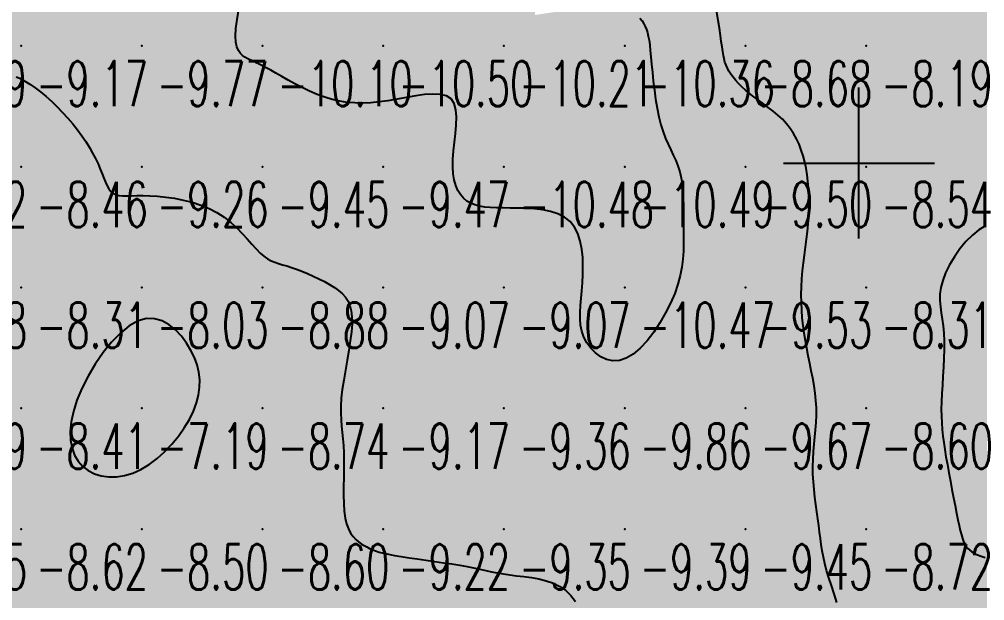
# Model space of a CAD drawing. Header units: millimetres. Extents: x 88261 to 90953, y 390274 to 392322.
# Drawn here: x 89930.1 to 90010.1, y 391211.3 to 391259.4 of the extents above; entities that cross this region are included whole.
import ezdxf
from ezdxf.enums import TextEntityAlignment as Align

# ---------------------------------------------------------------- set-up
doc = ezdxf.new("R2010")
doc.units = ezdxf.units.MM
doc.header["$LTSCALE"] = 25
for name, color, linetype in [('Carroyage(1)_Croix', 7, 'Continuous'), ('CN_03_00', 7, 'Continuous'), ('CN_04_00', 242, 'Continuous'), ('COTEAlt', 7, 'Continuous'), ('TN_COLORIAGE', 7, 'Continuous')]:
    doc.layers.add(name, color=color, linetype=linetype)
doc.styles.add('Simplex 1.0', font='Simplex.shx', dxfattribs={"width": 0.99, "height": 2.5})
doc.styles.get("Standard").update_dxf_attribs({"font": 'times.ttf'})

# ---------------------------------------------------------------- blocks, each defined once
blk = doc.blocks.new('COTE')
at = {"color": 0}
blk.add_point((0, 0), dxfattribs=at)
at = {"layer": 'COTEAlt'}
blk.add_attdef('ALT', text='', height=3.75, dxfattribs=at).set_placement((1.25, -1.25), align=Align.TOP_LEFT)

msp = doc.modelspace()

# ---------------------------------------------------------------- linework, layer by layer
at = {"layer": 'Carroyage(1)_Croix'}
for p, q in [((89999.65, 391241.29), (89999.65, 391253.79)), ((89993.4, 391247.54), (90005.9, 391247.54))]:
    msp.add_line(p, q, dxfattribs=at)
at = {"layer": 'CN_03_00', "flags": 128}
for points, elevation in [([(89997.821, 391211.159), (89997.608, 391211.884), (89997.378, 391212.572), (89997.161, 391213.22), (89996.978, 391213.823), (89996.831, 391214.39), (89996.713, 391214.929), (89996.616, 391215.449), (89996.536, 391215.961), (89996.464, 391216.471), (89996.396, 391216.991), (89996.325, 391217.529), (89996.246, 391218.091), (89996.162, 391218.677), (89996.078, 391219.28), (89995.999, 391219.898), (89995.93, 391220.525), (89995.876, 391221.156), (89995.842, 391221.789), (89995.833, 391222.417), (89995.852, 391223.038), (89995.892, 391223.653), (89995.945, 391224.261), (89996.003, 391224.866), (89996.059, 391225.469), (89996.103, 391226.07), (89996.128, 391226.672), (89996.125, 391227.277), (89996.089, 391227.884), (89996.022, 391228.494), (89995.932, 391229.108), (89995.823, 391229.724), (89995.702, 391230.342), (89995.575, 391230.963), (89995.447, 391231.586), (89995.325, 391232.21), (89995.213, 391232.836), (89995.113, 391233.464), (89995.029, 391234.094), (89994.961, 391234.727), (89994.911, 391235.363), (89994.882, 391236.003), (89994.873, 391236.648), (89994.889, 391237.298), (89994.928, 391237.953), (89994.987, 391238.611), (89995.06, 391239.27), (89995.142, 391239.928), (89995.227, 391240.583), (89995.309, 391241.232), (89995.385, 391241.873), (89995.447, 391242.504), (89995.491, 391243.122), (89995.516, 391243.729), (89995.523, 391244.323), (89995.511, 391244.905), (89995.479, 391245.474), (89995.429, 391246.031), (89995.358, 391246.575), (89995.269, 391247.107), (89995.16, 391247.626), (89995.028, 391248.132), (89994.873, 391248.622), (89994.692, 391249.095), (89994.482, 391249.551), (89994.241, 391249.986), (89993.968, 391250.401), (89993.659, 391250.793), (89993.315, 391251.162), (89992.943, 391251.51), (89992.55, 391251.84), (89992.146, 391252.154), (89991.739, 391252.454), (89991.338, 391252.745), (89990.952, 391253.028), (89990.589, 391253.306), (89990.256, 391253.581), (89989.954, 391253.854), (89989.683, 391254.123), (89989.441, 391254.389), (89989.228, 391254.651), (89989.042, 391254.909), (89988.884, 391255.161), (89988.751, 391255.409), (89988.644, 391255.652), (89988.557, 391255.901), (89988.485, 391256.165), (89988.424, 391256.457), (89988.368, 391256.786), (89988.312, 391257.165), (89988.252, 391257.604), (89988.182, 391258.113), (89988.098, 391258.7), (89987.998, 391259.35), (89987.879, 391260.046)], -9), ([(89929.836, 391254.691), (89930.187, 391254.529), (89930.568, 391254.325), (89930.978, 391254.071), (89931.411, 391253.769), (89931.861, 391253.425), (89932.32, 391253.045), (89932.783, 391252.633), (89933.242, 391252.196), (89933.69, 391251.738), (89934.121, 391251.266), (89934.53, 391250.784), (89934.913, 391250.296), (89935.271, 391249.806), (89935.601, 391249.319), (89935.903, 391248.837), (89936.176, 391248.365), (89936.418, 391247.907), (89936.628, 391247.467), (89936.808, 391247.047), (89936.963, 391246.653), (89937.102, 391246.288), (89937.234, 391245.957), (89937.368, 391245.662), (89937.511, 391245.409), (89937.673, 391245.201), (89937.861, 391245.043), (89938.084, 391244.935), (89938.345, 391244.87), (89938.649, 391244.839), (89938.999, 391244.831), (89939.398, 391244.837), (89939.85, 391244.846), (89940.359, 391244.849), (89940.927, 391244.835), (89941.557, 391244.796), (89942.234, 391244.727), (89942.946, 391244.624), (89943.675, 391244.483), (89944.408, 391244.299), (89945.128, 391244.069), (89945.821, 391243.789), (89946.473, 391243.455), (89947.07, 391243.066), (89947.614, 391242.635), (89948.111, 391242.179), (89948.566, 391241.713), (89948.982, 391241.256), (89949.365, 391240.822), (89949.72, 391240.428), (89950.052, 391240.091), (89950.366, 391239.823), (89950.669, 391239.614), (89950.967, 391239.453), (89951.268, 391239.326), (89951.579, 391239.221), (89951.908, 391239.125), (89952.26, 391239.025), (89952.644, 391238.908), (89953.064, 391238.765), (89953.511, 391238.595), (89953.976, 391238.403), (89954.448, 391238.192), (89954.917, 391237.967), (89955.373, 391237.73), (89955.804, 391237.485), (89956.201, 391237.237), (89956.554, 391236.986), (89956.861, 391236.723), (89957.12, 391236.436), (89957.331, 391236.114), (89957.492, 391235.745), (89957.601, 391235.317), (89957.658, 391234.819), (89957.661, 391234.239), (89957.611, 391233.571), (89957.519, 391232.83), (89957.397, 391232.039), (89957.257, 391231.218), (89957.112, 391230.39), (89956.975, 391229.574), (89956.859, 391228.794), (89956.775, 391228.07), (89956.733, 391227.418), (89956.727, 391226.826), (89956.75, 391226.277), (89956.792, 391225.754), (89956.844, 391225.238), (89956.899, 391224.713), (89956.947, 391224.16), (89956.98, 391223.564), (89956.992, 391222.911), (89956.988, 391222.214), (89956.976, 391221.492), (89956.966, 391220.764), (89956.964, 391220.048), (89956.981, 391219.362), (89957.022, 391218.726), (89957.098, 391218.156), (89957.214, 391217.668), (89957.365, 391217.257), (89957.545, 391216.913), (89957.749, 391216.628), (89957.968, 391216.393), (89958.197, 391216.198), (89958.429, 391216.034), (89958.658, 391215.892), (89958.88, 391215.764), (89959.105, 391215.648), (89959.343, 391215.54), (89959.608, 391215.44), (89959.911, 391215.344), (89960.265, 391215.252), (89960.681, 391215.16), (89961.171, 391215.068), (89961.742, 391214.973), (89962.382, 391214.875), (89963.07, 391214.775), (89963.789, 391214.673), (89964.52, 391214.568), (89965.243, 391214.462), (89965.941, 391214.354), (89966.594, 391214.245), (89967.19, 391214.135), (89967.736, 391214.025), (89968.246, 391213.917), (89968.734, 391213.812), (89969.212, 391213.712), (89969.695, 391213.618), (89970.196, 391213.531), (89970.728, 391213.453), (89971.3, 391213.384), (89971.903, 391213.312), (89972.523, 391213.227), (89973.145, 391213.115), (89973.755, 391212.965), (89974.339, 391212.764), (89974.883, 391212.499), (89975.373, 391212.16), (89975.797, 391211.738), (89976.162, 391211.248)], -9), ([(90010.143, 391242.338), (90009.593, 391242.016), (90009.046, 391241.575), (90008.517, 391241.04), (90008.017, 391240.436), (90007.561, 391239.786), (90007.162, 391239.117), (90006.834, 391238.452), (90006.589, 391237.816), (90006.437, 391237.228), (90006.365, 391236.68), (90006.357, 391236.158), (90006.396, 391235.649), (90006.465, 391235.138), (90006.548, 391234.612), (90006.628, 391234.056), (90006.689, 391233.457), (90006.718, 391232.806), (90006.717, 391232.111), (90006.694, 391231.387), (90006.655, 391230.646), (90006.608, 391229.902), (90006.56, 391229.169), (90006.517, 391228.461), (90006.487, 391227.79), (90006.475, 391227.167), (90006.481, 391226.584), (90006.505, 391226.027), (90006.546, 391225.486), (90006.603, 391224.947), (90006.676, 391224.399), (90006.762, 391223.829), (90006.862, 391223.225), (90006.975, 391222.58), (90007.097, 391221.903), (90007.225, 391221.21), (90007.357, 391220.515), (90007.488, 391219.834), (90007.617, 391219.181), (90007.74, 391218.571), (90007.853, 391218.02), (90007.956, 391217.539), (90008.05, 391217.123), (90008.141, 391216.767), (90008.231, 391216.464), (90008.326, 391216.205), (90008.429, 391215.985), (90008.544, 391215.796), (90008.676, 391215.631), (90008.829, 391215.484), (90009.008, 391215.351), (90009.22, 391215.228), (90009.471, 391215.112), (90009.766, 391215), (90010.112, 391214.887)], -8)]:
    msp.add_lwpolyline(points, dxfattribs=dict(at, elevation=elevation))
at = {"layer": 'CN_03_00', "elevation": -8, "flags": 128}
msp.add_lwpolyline([(89940.851, 391222.587), (89941.51, 391223.079), (89942.141, 391223.644), (89942.735, 391224.266), (89943.281, 391224.929), (89943.77, 391225.618), (89944.19, 391226.316), (89944.531, 391227.009), (89944.786, 391227.683), (89944.955, 391228.338), (89945.041, 391228.978), (89945.046, 391229.605), (89944.973, 391230.221), (89944.824, 391230.831), (89944.602, 391231.436), (89944.31, 391232.039), (89943.95, 391232.639), (89943.527, 391233.212), (89943.046, 391233.729), (89942.512, 391234.162), (89941.929, 391234.482), (89941.303, 391234.66), (89940.638, 391234.668), (89939.939, 391234.478), (89939.213, 391234.072), (89938.477, 391233.474), (89937.749, 391232.722), (89937.047, 391231.851), (89936.39, 391230.897), (89935.797, 391229.898), (89935.286, 391228.888), (89934.875, 391227.905), (89934.58, 391226.979), (89934.397, 391226.117), (89934.323, 391225.322), (89934.35, 391224.597), (89934.473, 391223.943), (89934.687, 391223.363), (89934.986, 391222.859), (89935.363, 391222.433), (89935.814, 391222.089), (89936.327, 391221.828), (89936.894, 391221.653), (89937.504, 391221.569), (89938.147, 391221.576), (89938.813, 391221.679), (89939.493, 391221.881), (89940.176, 391222.183), (89940.851, 391222.587)], close=True, dxfattribs=at)
at = {"layer": 'CN_04_00', "elevation": -10, "flags": 128}
msp.add_lwpolyline([(89981.506, 391259.531), (89981.684, 391259.308), (89981.83, 391259.079), (89981.952, 391258.848), (89982.052, 391258.606), (89982.136, 391258.342), (89982.206, 391258.046), (89982.266, 391257.708), (89982.32, 391257.317), (89982.371, 391256.861), (89982.424, 391256.331), (89982.481, 391255.722), (89982.546, 391255.046), (89982.62, 391254.325), (89982.707, 391253.577), (89982.81, 391252.822), (89982.93, 391252.08), (89983.071, 391251.371), (89983.235, 391250.713), (89983.423, 391250.122), (89983.629, 391249.588), (89983.846, 391249.098), (89984.064, 391248.639), (89984.277, 391248.196), (89984.477, 391247.756), (89984.655, 391247.305), (89984.804, 391246.829), (89984.919, 391246.317), (89985.001, 391245.773), (89985.058, 391245.201), (89985.093, 391244.608), (89985.112, 391243.997), (89985.12, 391243.376), (89985.122, 391242.749), (89985.124, 391242.122), (89985.128, 391241.499), (89985.126, 391240.875), (89985.107, 391240.243), (89985.061, 391239.598), (89984.977, 391238.933), (89984.844, 391238.242), (89984.651, 391237.518), (89984.389, 391236.755), (89984.049, 391235.951), (89983.639, 391235.131), (89983.172, 391234.32), (89982.659, 391233.546), (89982.111, 391232.838), (89981.541, 391232.222), (89980.959, 391231.727), (89980.378, 391231.379), (89979.809, 391231.2), (89979.26, 391231.175), (89978.741, 391231.285), (89978.259, 391231.509), (89977.823, 391231.826), (89977.441, 391232.216), (89977.122, 391232.659), (89976.875, 391233.133), (89976.704, 391233.623), (89976.601, 391234.127), (89976.555, 391234.648), (89976.552, 391235.19), (89976.581, 391235.756), (89976.631, 391236.348), (89976.689, 391236.971), (89976.743, 391237.627), (89976.782, 391238.315), (89976.794, 391239.023), (89976.77, 391239.732), (89976.698, 391240.426), (89976.569, 391241.088), (89976.37, 391241.699), (89976.092, 391242.243), (89975.725, 391242.703), (89975.261, 391243.066), (89974.716, 391243.34), (89974.107, 391243.537), (89973.454, 391243.671), (89972.776, 391243.754), (89972.09, 391243.798), (89971.416, 391243.816), (89970.773, 391243.821), (89970.175, 391243.825), (89969.624, 391243.835), (89969.117, 391243.858), (89968.653, 391243.9), (89968.23, 391243.969), (89967.845, 391244.071), (89967.495, 391244.212), (89967.18, 391244.4), (89966.897, 391244.64), (89966.648, 391244.934), (89966.435, 391245.282), (89966.262, 391245.685), (89966.13, 391246.144), (89966.043, 391246.659), (89966.002, 391247.231), (89966.01, 391247.861), (89966.066, 391248.544), (89966.149, 391249.261), (89966.235, 391249.985), (89966.3, 391250.692), (89966.321, 391251.357), (89966.273, 391251.955), (89966.131, 391252.459), (89965.872, 391252.846), (89965.48, 391253.097), (89964.968, 391253.227), (89964.359, 391253.259), (89963.675, 391253.213), (89962.94, 391253.113), (89962.174, 391252.979), (89961.4, 391252.836), (89960.641, 391252.703), (89959.915, 391252.601), (89959.219, 391252.534), (89958.549, 391252.505), (89957.9, 391252.514), (89957.266, 391252.566), (89956.641, 391252.66), (89956.02, 391252.799), (89955.397, 391252.986), (89954.77, 391253.219), (89954.145, 391253.49), (89953.531, 391253.786), (89952.935, 391254.096), (89952.368, 391254.407), (89951.838, 391254.708), (89951.353, 391254.988), (89950.923, 391255.233), (89950.553, 391255.437), (89950.237, 391255.602), (89949.966, 391255.736), (89949.731, 391255.847), (89949.522, 391255.941), (89949.332, 391256.027), (89949.15, 391256.11), (89948.967, 391256.2), (89948.778, 391256.304), (89948.59, 391256.437), (89948.412, 391256.613), (89948.255, 391256.847), (89948.129, 391257.156), (89948.044, 391257.555), (89948.011, 391258.057), (89948.04, 391258.68), (89948.135, 391259.429), (89948.288, 391260.277)], dxfattribs=at)
at = {"layer": 'TN_COLORIAGE', "color": 181}
for points in [[(89930.249, 391267.239, -9), (89924.758, 391261.749, -9), (89930.249, 391257.239, -9), (89928.108, 391257.239, -9)], [(89930.249, 391267.239, -9.933), (89930.249, 391257.239, -9.933), (89940.249, 391267.239, -9.933)], [(89930.249, 391257.239, -9.933), (89940.249, 391257.239, -9.933), (89940.249, 391267.239, -9.933)], [(89949.652, 391267.239, -9.767), (89950.07, 391267.061, -9.767), (89940.249, 391267.239, -9.767), (89940.249, 391257.239, -9.767)], [(89980.249, 391260.914, -9), (89982.09, 391259.081, -9), (89980.249, 391267.239, -9), (89987.26, 391264.25, -9)], [(89950.07, 391267.061, -9.767), (89947.274, 391257.239, -9.767), (89940.249, 391257.239, -9.767)], [(89982.373, 391257.239, -9), (89988.338, 391257.239, -9), (89982.09, 391259.081, -9), (89987.26, 391264.25, -9)], [(89928.036, 391255.026, -9.166), (89930.249, 391254.89, -9.166), (89930.249, 391257.239, -9.166)], [(89928.108, 391257.239, -9.166), (89928.036, 391255.026, -9.166), (89930.249, 391257.239, -9.166)], [(89940.249, 391257.239, -9), (89934.376, 391251.366, -9), (89930.249, 391257.239, -9), (89930.249, 391254.89, -9)], [(89940.249, 391257.239, -9), (89934.376, 391251.366, -9), (89940.249, 391247.239, -9), (89936.977, 391247.239, -9)], [(89947.274, 391257.239, -9.262), (89949.07, 391256.06, -9.262), (89940.249, 391257.239, -9.262), (89940.249, 391247.239, -9.262)], [(89982.373, 391257.239, -9), (89982.96, 391249.951, -9), (89988.338, 391257.239, -9), (89988.48, 391255.471, -9)], [(89950.249, 391255.719, -9.262), (89949.07, 391256.06, -9.262), (89950.249, 391247.239, -9.262), (89940.249, 391247.239, -9.262)], [(89950.249, 391255.719, -9.45), (89955.472, 391252.462, -9.45), (89950.249, 391247.239, -9.45)], [(89985.198, 391247.239, -9), (89982.96, 391249.951, -9), (89990.249, 391247.239, -9), (89988.48, 391255.471, -9)], [(89988.48, 391255.471, -9.499), (89990.249, 391253.329, -9.499), (89990.249, 391247.239, -9.499)], [(89967.381, 391254.372, -9.475), (89960.249, 391252.346, -9.475), (89960.249, 391247.239, -9.475)], [(89967.381, 391254.372, -9.475), (89965.459, 391247.239, -9.475), (89960.249, 391247.239, -9.475)], [(89994.057, 391251.048, -9.499), (89990.249, 391253.329, -9.499), (89990.249, 391247.239, -9.499)], [(89960.249, 391252.346, -9.45), (89955.472, 391252.462, -9.45), (89960.249, 391247.239, -9.45), (89950.249, 391247.239, -9.45)], [(89994.057, 391251.048, -9.499), (89995.478, 391247.239, -9.499), (89990.249, 391247.239, -9.499)], [(89937.485, 391244.475, -9.262), (89936.977, 391247.239, -9.262), (89940.249, 391247.239, -9.262)], [(89940.249, 391245.115, -9.262), (89937.485, 391244.475, -9.262), (89940.249, 391247.239, -9.262)], [(89950.249, 391247.239, -9), (89947.085, 391244.075, -9), (89940.249, 391247.239, -9), (89940.249, 391245.115, -9)], [(89947.085, 391244.075, -9.45), (89950.249, 391239.312, -9.45), (89950.249, 391247.239, -9.45)], [(89960.249, 391247.239, -9), (89952.234, 391239.225, -9), (89950.249, 391247.239, -9), (89950.249, 391239.312, -9)], [(89960.249, 391247.239, -9), (89952.234, 391239.225, -9), (89960.249, 391237.239, -9), (89956.68, 391237.239, -9)], [(89965.459, 391247.239, -9.065), (89966.843, 391243.834, -9.065), (89960.249, 391247.239, -9.065), (89960.249, 391237.239, -9.065)], [(89985.073, 391242.064, -9.499), (89985.198, 391247.239, -9.499), (89990.249, 391247.239, -9.499)], [(89985.252, 391237.239, -9.499), (89985.073, 391242.064, -9.499), (89990.249, 391237.239, -9.499), (89990.249, 391247.239, -9.499)], [(89990.249, 391237.239, -9), (89995.645, 391242.636, -9), (89990.249, 391247.239, -9), (89995.478, 391247.239, -9)], [(89970.249, 391243.826, -9.065), (89966.843, 391243.834, -9.065), (89970.249, 391237.239, -9.065), (89960.249, 391237.239, -9.065)], [(89970.249, 391243.826, -9.068), (89976.797, 391243.788, -9.068), (89970.249, 391237.239, -9.068)], [(89976.909, 391237.239, -9.068), (89976.797, 391243.788, -9.068), (89970.249, 391237.239, -9.068)], [(89994.621, 391237.239, -9.533), (89995.645, 391242.636, -9.533), (89990.249, 391237.239, -9.533)], [(89960.249, 391227.239, -9), (89956.291, 391227.239, -9), (89960.249, 391237.239, -9), (89958.249, 391235.239, -9)], [(89958.249, 391235.239, -9.065), (89956.68, 391237.239, -9.065), (89960.249, 391237.239, -9.065)], [(89960.249, 391237.239, -9.068), (89960.249, 391227.239, -9.068), (89970.249, 391237.239, -9.068)], [(89960.249, 391227.239, -9.068), (89970.249, 391227.239, -9.068), (89970.249, 391237.239, -9.068)], [(89976.023, 391233.014, -9.068), (89976.909, 391237.239, -9.068), (89970.249, 391227.239, -9.068), (89970.249, 391237.239, -9.068)], [(89980.249, 391229.506, -9.533), (89985.252, 391237.239, -9.533), (89980.249, 391227.239, -9.533), (89990.249, 391237.239, -9.533)], [(89980.249, 391227.239, -9.533), (89990.249, 391227.239, -9.533), (89990.249, 391237.239, -9.533)], [(89990.249, 391227.239, -9), (89995.205, 391232.195, -9), (89990.249, 391237.239, -9), (89994.621, 391237.239, -9)], [(89980.249, 391229.506, -9.362), (89976.023, 391233.014, -9.362), (89980.249, 391227.239, -9.362), (89970.249, 391227.239, -9.362)], [(89995.205, 391232.195, -9.675), (89996.508, 391227.239, -9.675), (89990.249, 391227.239, -9.675)], [(89957.235, 391224.226, -9.171), (89956.291, 391227.239, -9.171), (89960.249, 391227.239, -9.171)], [(89960.249, 391217.239, -9), (89956.648, 391217.239, -9), (89960.249, 391227.239, -9), (89957.235, 391224.226, -9)], [(89960.249, 391227.239, -9.362), (89960.249, 391217.239, -9.362), (89970.249, 391227.239, -9.362)], [(89960.249, 391217.239, -9.362), (89970.249, 391217.239, -9.362), (89970.249, 391227.239, -9.362)], [(89970.249, 391227.239, -9.863), (89970.249, 391217.239, -9.863), (89980.249, 391227.239, -9.863)], [(89970.249, 391217.239, -9.863), (89980.249, 391217.239, -9.863), (89980.249, 391227.239, -9.863)], [(89980.249, 391227.239, -9.675), (89980.249, 391217.239, -9.675), (89990.249, 391227.239, -9.675)], [(89980.249, 391217.239, -9.675), (89990.249, 391217.239, -9.675), (89990.249, 391227.239, -9.675)], [(89990.249, 391227.239, -9), (89996.508, 391227.239, -9), (89990.249, 391217.239, -9), (89995.516, 391222.506, -9)], [(89995.516, 391222.506, -9.449), (89996.429, 391217.239, -9.449), (89990.249, 391217.239, -9.449)], [(89958.763, 391215.754, -9.223), (89956.648, 391217.239, -9.223), (89960.249, 391217.239, -9.223)], [(89958.763, 391215.754, -9.223), (89960.249, 391215.099, -9.223), (89960.249, 391217.239, -9.223)], [(89970.249, 391217.239, -9), (89967.267, 391214.258, -9), (89960.249, 391217.239, -9), (89960.249, 391215.099, -9)], [(89967.267, 391214.258, -9.348), (89970.249, 391213.342, -9.348), (89970.249, 391217.239, -9.348)], [(89980.249, 391217.239, -9), (89976.104, 391213.094, -9), (89970.249, 391217.239, -9), (89970.249, 391213.342, -9)], [(89980.249, 391217.239, -9), (89976.104, 391213.094, -9), (89980.249, 391207.239, -9), (89977.572, 391207.239, -9)], [(89980.249, 391217.239, -9.449), (89980.249, 391207.239, -9.449), (89990.249, 391217.239, -9.449)], [(89980.249, 391207.239, -9.449), (89990.249, 391207.239, -9.449), (89990.249, 391217.239, -9.449)], [(89990.249, 391207.239, -9), (89996.719, 391213.71, -9), (89990.249, 391217.239, -9), (89996.429, 391217.239, -9)], [(89996.719, 391213.71, -9.509), (89999.659, 391207.239, -9.509), (89990.249, 391207.239, -9.509)]]:
    msp.add_solid(points, dxfattribs=at)
at = {"layer": 'TN_COLORIAGE', "color": 191}
for points in [[(89950.249, 391257.239, -10), (89947.274, 391257.239, -10), (89950.249, 391267.239, -10), (89950.07, 391267.061, -10)], [(89950.249, 391267.239, -10.844), (89950.249, 391257.239, -10.844), (89960.249, 391267.239, -10.844)], [(89950.249, 391257.239, -10.844), (89960.249, 391257.239, -10.844), (89960.249, 391267.239, -10.844)], [(89960.249, 391267.239, -10.216), (89960.249, 391257.239, -10.216), (89970.249, 391267.239, -10.216)], [(89960.249, 391257.239, -10.216), (89970.249, 391257.239, -10.216), (89970.249, 391267.239, -10.216)], [(89970.249, 391267.239, -10), (89972.85, 391267.239, -10), (89970.249, 391257.239, -10), (89972.811, 391259.801, -10)], [(89980.249, 391257.239, -10), (89980.249, 391260.914, -10), (89970.249, 391257.239, -10), (89972.811, 391259.801, -10)], [(89982.09, 391259.081, -10.356), (89980.249, 391260.914, -10.356), (89980.249, 391257.239, -10.356)], [(89982.09, 391259.081, -10.356), (89982.373, 391257.239, -10.356), (89980.249, 391257.239, -10.356)], [(89949.07, 391256.06, -10.099), (89947.274, 391257.239, -10.099), (89950.249, 391257.239, -10.099)], [(89949.07, 391256.06, -10.099), (89950.249, 391255.719, -10.099), (89950.249, 391257.239, -10.099)], [(89960.249, 391257.239, -10), (89955.472, 391252.462, -10), (89950.249, 391257.239, -10), (89950.249, 391255.719, -10)], [(89955.472, 391252.462, -10.503), (89960.249, 391252.346, -10.503), (89960.249, 391257.239, -10.503)], [(89960.249, 391257.239, -10), (89960.249, 391252.346, -10), (89970.249, 391257.239, -10), (89967.381, 391254.372, -10)], [(89970.249, 391247.239, -10), (89965.459, 391247.239, -10), (89970.249, 391257.239, -10), (89967.381, 391254.372, -10)], [(89970.249, 391257.239, -10.356), (89970.249, 391247.239, -10.356), (89980.249, 391257.239, -10.356)], [(89970.249, 391247.239, -10.356), (89980.249, 391247.239, -10.356), (89980.249, 391257.239, -10.356)], [(89980.249, 391247.239, -10), (89982.96, 391249.951, -10), (89980.249, 391257.239, -10), (89982.373, 391257.239, -10)], [(89982.96, 391249.951, -10.491), (89985.198, 391247.239, -10.491), (89980.249, 391247.239, -10.491)], [(89966.843, 391243.834, -10.483), (89965.459, 391247.239, -10.483), (89970.249, 391247.239, -10.483)], [(89966.843, 391243.834, -10.483), (89970.249, 391243.826, -10.483), (89970.249, 391247.239, -10.483)], [(89980.249, 391247.239, -10), (89976.797, 391243.788, -10), (89970.249, 391247.239, -10), (89970.249, 391243.826, -10)], [(89980.249, 391247.239, -10), (89976.797, 391243.788, -10), (89980.249, 391237.239, -10), (89976.909, 391237.239, -10)], [(89980.249, 391247.239, -10), (89985.198, 391247.239, -10), (89980.249, 391237.239, -10), (89985.073, 391242.064, -10)], [(89985.073, 391242.064, -10.467), (89985.252, 391237.239, -10.467), (89980.249, 391237.239, -10.467)], [(89976.909, 391237.239, -10.467), (89976.023, 391233.014, -10.467), (89980.249, 391237.239, -10.467)], [(89976.023, 391233.014, -10.467), (89980.249, 391229.506, -10.467), (89980.249, 391237.239, -10.467)], [(89985.252, 391237.239, -10.467), (89980.249, 391229.506, -10.467), (89980.249, 391237.239, -10.467)]]:
    msp.add_solid(points, dxfattribs=at)
at = {"layer": 'TN_COLORIAGE', "color": 171}
for points in [[(89988.338, 391257.239, -8.422), (89987.26, 391264.25, -8.422), (89990.249, 391257.239, -8.422), (89990.249, 391267.239, -8.422)], [(89990.249, 391267.239, -8.007), (89990.249, 391257.239, -8.007), (90000.249, 391267.239, -8.007)], [(89990.249, 391257.239, -8.007), (90000.249, 391257.239, -8.007), (90000.249, 391267.239, -8.007)], [(90000.249, 391267.239, -8.2), (90000.249, 391257.239, -8.2), (90010.249, 391267.239, -8.2)], [(90000.249, 391257.239, -8.2), (90010.249, 391257.239, -8.2), (90010.249, 391267.239, -8.2)], [(89988.338, 391257.239, -8.68), (89988.48, 391255.471, -8.68), (89990.249, 391257.239, -8.68)], [(89990.249, 391253.329, -8.68), (89988.48, 391255.471, -8.68), (89990.249, 391257.239, -8.68)], [(89990.249, 391253.329, -8.189), (89994.057, 391251.048, -8.189), (89990.249, 391257.239, -8.189), (90000.249, 391257.239, -8.189)], [(89995.478, 391247.239, -8.189), (89994.057, 391251.048, -8.189), (90000.249, 391247.239, -8.189), (90000.249, 391257.239, -8.189)], [(90000.249, 391257.239, -8.183), (90000.249, 391247.239, -8.183), (90010.249, 391257.239, -8.183)], [(90000.249, 391247.239, -8.183), (90010.249, 391247.239, -8.183), (90010.249, 391257.239, -8.183)], [(89930.249, 391254.89, -8.417), (89928.036, 391255.026, -8.417), (89930.249, 391247.239, -8.417), (89920.249, 391247.239, -8.417)], [(89930.249, 391254.89, -8.461), (89934.376, 391251.366, -8.461), (89930.249, 391247.239, -8.461)], [(89936.977, 391247.239, -8.461), (89934.376, 391251.366, -8.461), (89930.249, 391247.239, -8.461)], [(89920.249, 391237.239, -8.461), (89930.249, 391237.239, -8.461), (89930.249, 391247.239, -8.461)], [(89920.249, 391247.239, -8.461), (89920.249, 391237.239, -8.461), (89930.249, 391247.239, -8.461)], [(89936.977, 391247.239, -8.314), (89937.485, 391244.475, -8.314), (89930.249, 391247.239, -8.314), (89930.249, 391237.239, -8.314)], [(89995.645, 391242.636, -8.313), (89994.621, 391237.239, -8.313), (90000.249, 391247.239, -8.313), (90000.249, 391237.239, -8.313)], [(89995.478, 391247.239, -8.545), (89995.645, 391242.636, -8.545), (90000.249, 391247.239, -8.545)], [(90000.249, 391247.239, -8.141), (90000.249, 391237.239, -8.141), (90010.249, 391247.239, -8.141)], [(90000.249, 391237.239, -8), (90005.553, 391237.239, -8), (90010.249, 391247.239, -8), (90010.249, 391243.871, -8)], [(89937.485, 391244.475, -8.028), (89940.249, 391245.115, -8.028), (89930.249, 391237.239, -8.028), (89940.249, 391237.239, -8.028)], [(89940.249, 391245.115, -8.028), (89947.085, 391244.075, -8.028), (89940.249, 391237.239, -8.028)], [(89950.249, 391239.312, -8.028), (89947.085, 391244.075, -8.028), (89950.249, 391237.239, -8.028), (89940.249, 391237.239, -8.028)], [(89950.249, 391239.312, -8.882), (89952.234, 391239.225, -8.882), (89950.249, 391237.239, -8.882)], [(89956.68, 391237.239, -8.882), (89952.234, 391239.225, -8.882), (89950.249, 391237.239, -8.882)], [(89920.249, 391227.239, -8.314), (89930.249, 391227.239, -8.314), (89930.249, 391237.239, -8.314)], [(89920.249, 391237.239, -8.314), (89920.249, 391227.239, -8.314), (89930.249, 391237.239, -8.314)], [(89930.249, 391237.239, -8.028), (89930.249, 391227.239, -8.028), (89940.249, 391237.239, -8.028)], [(89930.249, 391227.239, -8), (89933.605, 391227.239, -8), (89940.249, 391237.239, -8), (89940.249, 391236.902, -8)], [(89950.249, 391237.239, -8), (89945.033, 391232.024, -8), (89940.249, 391237.239, -8), (89940.249, 391236.902, -8)], [(89950.249, 391237.239, -8), (89945.033, 391232.024, -8), (89950.249, 391227.239, -8), (89945.476, 391227.239, -8)], [(89956.68, 391237.239, -8.739), (89958.249, 391235.239, -8.739), (89950.249, 391237.239, -8.739), (89950.249, 391227.239, -8.739)], [(89994.621, 391237.239, -8.313), (89995.205, 391232.195, -8.313), (90000.249, 391237.239, -8.313)], [(89996.508, 391227.239, -8.313), (89995.205, 391232.195, -8.313), (90000.249, 391227.239, -8.313), (90000.249, 391237.239, -8.313)], [(90000.249, 391227.239, -8), (90007.076, 391234.066, -8), (90000.249, 391237.239, -8), (90005.553, 391237.239, -8)], [(89958.249, 391235.239, -8.739), (89956.291, 391227.239, -8.739), (89950.249, 391227.239, -8.739)], [(90006.279, 391227.239, -8.597), (90007.076, 391234.066, -8.597), (90000.249, 391227.239, -8.597)], [(89920.249, 391217.239, -8.409), (89930.249, 391217.239, -8.409), (89930.249, 391227.239, -8.409)], [(89920.249, 391227.239, -8.409), (89920.249, 391217.239, -8.409), (89930.249, 391227.239, -8.409)], [(89930.249, 391217.239, -8), (89934.582, 391221.572, -8), (89930.249, 391227.239, -8), (89933.605, 391227.239, -8)], [(89950.249, 391227.239, -8), (89945.476, 391227.239, -8), (89940.249, 391217.239, -8), (89940.249, 391221.072, -8)], [(89940.249, 391217.239, -8.739), (89950.249, 391217.239, -8.739), (89950.249, 391227.239, -8.739)], [(89956.291, 391227.239, -8.604), (89957.235, 391224.226, -8.604), (89950.249, 391227.239, -8.604), (89950.249, 391217.239, -8.604)], [(89995.516, 391222.506, -8.597), (89996.508, 391227.239, -8.597), (90000.249, 391227.239, -8.597)], [(89996.429, 391217.239, -8.597), (89995.516, 391222.506, -8.597), (90000.249, 391217.239, -8.597), (90000.249, 391227.239, -8.597)], [(90000.249, 391217.239, -8), (90006.728, 391223.718, -8), (90000.249, 391227.239, -8), (90006.279, 391227.239, -8)], [(89957.235, 391224.226, -8.604), (89956.648, 391217.239, -8.604), (89950.249, 391217.239, -8.604)], [(90006.728, 391223.718, -8.723), (90007.984, 391217.239, -8.723), (90000.249, 391217.239, -8.723)], [(89930.249, 391217.239, -8), (89934.582, 391221.572, -8), (89940.249, 391217.239, -8), (89940.249, 391221.072, -8)], [(89920.249, 391207.239, -8.619), (89930.249, 391207.239, -8.619), (89930.249, 391217.239, -8.619)], [(89920.249, 391217.239, -8.619), (89920.249, 391207.239, -8.619), (89930.249, 391217.239, -8.619)], [(89930.249, 391217.239, -8.503), (89930.249, 391207.239, -8.503), (89940.249, 391217.239, -8.503)], [(89930.249, 391207.239, -8.503), (89940.249, 391207.239, -8.503), (89940.249, 391217.239, -8.503)], [(89940.249, 391217.239, -8.604), (89940.249, 391207.239, -8.604), (89950.249, 391217.239, -8.604)], [(89950.249, 391217.239, -8), (89950.249, 391210.392, -8), (89940.249, 391207.239, -8), (89942.742, 391207.239, -8)], [(89956.648, 391217.239, -8), (89958.763, 391215.754, -8), (89950.249, 391217.239, -8), (89952.101, 391209.091, -8)], [(89952.101, 391209.091, -8.604), (89950.249, 391210.392, -8.604), (89950.249, 391217.239, -8.604)], [(89996.429, 391217.239, -8.723), (89996.719, 391213.71, -8.723), (90000.249, 391217.239, -8.723)], [(89999.659, 391207.239, -8.723), (89996.719, 391213.71, -8.723), (90000.249, 391207.239, -8.723), (90000.249, 391217.239, -8.723)], [(90000.249, 391207.239, -8), (90008.456, 391215.446, -8), (90000.249, 391217.239, -8), (90007.984, 391217.239, -8)], [(89960.249, 391215.099, -8), (89958.763, 391215.754, -8), (89960.249, 391207.239, -8), (89952.101, 391209.091, -8)], [(90000.249, 391207.239, -8), (90008.456, 391215.446, -8), (90010.249, 391207.239, -8), (90010.249, 391214.76, -8)], [(89960.249, 391215.099, -8.181), (89967.267, 391214.258, -8.181), (89960.249, 391207.239, -8.181)], [(89970.249, 391213.342, -8.181), (89967.267, 391214.258, -8.181), (89970.249, 391207.239, -8.181), (89960.249, 391207.239, -8.181)], [(89970.249, 391213.342, -8.455), (89976.104, 391213.094, -8.455), (89970.249, 391207.239, -8.455)], [(89977.572, 391207.239, -8.455), (89976.104, 391213.094, -8.455), (89970.249, 391207.239, -8.455)]]:
    msp.add_solid(points, dxfattribs=at)
at = {"layer": 'TN_COLORIAGE', "color": 161}
for points in [[(90010.249, 391243.871, -7.723), (90005.553, 391237.239, -7.723), (90010.249, 391237.239, -7.723)], [(89940.249, 391236.902, -7.191), (89933.605, 391227.239, -7.191), (89940.249, 391227.239, -7.191)], [(89940.249, 391236.902, -7.191), (89945.033, 391232.024, -7.191), (89940.249, 391227.239, -7.191)], [(90005.553, 391237.239, -7.723), (90007.076, 391234.066, -7.723), (90010.249, 391237.239, -7.723)], [(90007.076, 391234.066, -7.607), (90006.279, 391227.239, -7.607), (90010.249, 391237.239, -7.607), (90010.249, 391227.239, -7.607)], [(89945.476, 391227.239, -7.191), (89945.033, 391232.024, -7.191), (89940.249, 391227.239, -7.191)], [(89933.605, 391227.239, -7.191), (89934.582, 391221.572, -7.191), (89940.249, 391227.239, -7.191)], [(89940.249, 391221.072, -7.191), (89934.582, 391221.572, -7.191), (89940.249, 391227.239, -7.191)], [(89940.249, 391221.072, -7.191), (89945.476, 391227.239, -7.191), (89940.249, 391227.239, -7.191)], [(90006.279, 391227.239, -7.607), (90006.728, 391223.718, -7.607), (90010.249, 391227.239, -7.607)], [(90007.984, 391217.239, -7.607), (90006.728, 391223.718, -7.607), (90010.249, 391217.239, -7.607), (90010.249, 391227.239, -7.607)], [(90007.984, 391217.239, -7.788), (90008.456, 391215.446, -7.788), (90010.249, 391217.239, -7.788)], [(90010.249, 391214.76, -7.788), (90008.456, 391215.446, -7.788), (90010.249, 391217.239, -7.788)]]:
    msp.add_solid(points, dxfattribs=at)

# ---------------------------------------------------------------- block references
at = {"layer": 'COTEAlt'}
ref = msp.add_blockref('COTE', (89920.249, 391257.239), dxfattribs=at)
ref.add_attrib('ALT', '-8.39', dxfattribs={"height": 3.75, "style": 'Simplex 1.0', "width": 0.6}).set_placement((89921.499, 391255.989), align=Align.TOP_LEFT)
ref = msp.add_blockref('COTE', (89930.249, 391257.239), dxfattribs=at)
ref.add_attrib('ALT', '-9.17', dxfattribs={"height": 3.75, "style": 'Simplex 1.0', "width": 0.6}).set_placement((89931.499, 391255.989), align=Align.TOP_LEFT)
ref = msp.add_blockref('COTE', (89940.249, 391257.239), dxfattribs=at)
ref.add_attrib('ALT', '-9.77', dxfattribs={"height": 3.75, "style": 'Simplex 1.0', "width": 0.6}).set_placement((89941.499, 391255.989), align=Align.TOP_LEFT)
ref = msp.add_blockref('COTE', (89950.249, 391257.239), dxfattribs=at)
ref.add_attrib('ALT', '-10.10', dxfattribs={"height": 3.75, "style": 'Simplex 1.0', "width": 0.6}).set_placement((89951.499, 391255.989), align=Align.TOP_LEFT)
ref = msp.add_blockref('COTE', (89960.249, 391257.239), dxfattribs=at)
ref.add_attrib('ALT', '-10.50', dxfattribs={"height": 3.75, "style": 'Simplex 1.0', "width": 0.6}).set_placement((89961.499, 391255.989), align=Align.TOP_LEFT)
ref = msp.add_blockref('COTE', (89970.249, 391257.239), dxfattribs=at)
ref.add_attrib('ALT', '-10.21', dxfattribs={"height": 3.75, "style": 'Simplex 1.0', "width": 0.6}).set_placement((89971.499, 391255.989), align=Align.TOP_LEFT)
ref = msp.add_blockref('COTE', (89980.249, 391257.239), dxfattribs=at)
ref.add_attrib('ALT', '-10.36', dxfattribs={"height": 3.75, "style": 'Simplex 1.0', "width": 0.6}).set_placement((89981.499, 391255.989), align=Align.TOP_LEFT)
ref = msp.add_blockref('COTE', (89990.249, 391257.239), dxfattribs=at)
ref.add_attrib('ALT', '-8.68', dxfattribs={"height": 3.75, "style": 'Simplex 1.0', "width": 0.6}).set_placement((89991.499, 391255.989), align=Align.TOP_LEFT)
ref = msp.add_blockref('COTE', (90000.249, 391257.239), dxfattribs=at)
ref.add_attrib('ALT', '-8.19', dxfattribs={"height": 3.75, "style": 'Simplex 1.0', "width": 0.6}).set_placement((90001.499, 391255.989), align=Align.TOP_LEFT)
ref = msp.add_blockref('COTE', (89920.249, 391247.239), dxfattribs=at)
ref.add_attrib('ALT', '-8.42', dxfattribs={"height": 3.75, "style": 'Simplex 1.0', "width": 0.6}).set_placement((89921.499, 391245.989), align=Align.TOP_LEFT)
ref = msp.add_blockref('COTE', (89930.249, 391247.239), dxfattribs=at)
ref.add_attrib('ALT', '-8.46', dxfattribs={"height": 3.75, "style": 'Simplex 1.0', "width": 0.6}).set_placement((89931.499, 391245.989), align=Align.TOP_LEFT)
ref = msp.add_blockref('COTE', (89940.249, 391247.239), dxfattribs=at)
ref.add_attrib('ALT', '-9.26', dxfattribs={"height": 3.75, "style": 'Simplex 1.0', "width": 0.6}).set_placement((89941.499, 391245.989), align=Align.TOP_LEFT)
ref = msp.add_blockref('COTE', (89950.249, 391247.239), dxfattribs=at)
ref.add_attrib('ALT', '-9.45', dxfattribs={"height": 3.75, "style": 'Simplex 1.0', "width": 0.6}).set_placement((89951.499, 391245.989), align=Align.TOP_LEFT)
ref = msp.add_blockref('COTE', (89960.249, 391247.239), dxfattribs=at)
ref.add_attrib('ALT', '-9.47', dxfattribs={"height": 3.75, "style": 'Simplex 1.0', "width": 0.6}).set_placement((89961.499, 391245.989), align=Align.TOP_LEFT)
ref = msp.add_blockref('COTE', (89970.249, 391247.239), dxfattribs=at)
ref.add_attrib('ALT', '-10.48', dxfattribs={"height": 3.75, "style": 'Simplex 1.0', "width": 0.6}).set_placement((89971.499, 391245.989), align=Align.TOP_LEFT)
ref = msp.add_blockref('COTE', (89980.249, 391247.239), dxfattribs=at)
ref.add_attrib('ALT', '-10.49', dxfattribs={"height": 3.75, "style": 'Simplex 1.0', "width": 0.6}).set_placement((89981.499, 391245.989), align=Align.TOP_LEFT)
ref = msp.add_blockref('COTE', (89990.249, 391247.239), dxfattribs=at)
ref.add_attrib('ALT', '-9.50', dxfattribs={"height": 3.75, "style": 'Simplex 1.0', "width": 0.6}).set_placement((89991.499, 391245.989), align=Align.TOP_LEFT)
ref = msp.add_blockref('COTE', (90000.249, 391247.239), dxfattribs=at)
ref.add_attrib('ALT', '-8.54', dxfattribs={"height": 3.75, "style": 'Simplex 1.0', "width": 0.6}).set_placement((90001.499, 391245.989), align=Align.TOP_LEFT)
ref = msp.add_blockref('COTE', (89920.249, 391237.239), dxfattribs=at)
ref.add_attrib('ALT', '-8.68', dxfattribs={"height": 3.75, "style": 'Simplex 1.0', "width": 0.6}).set_placement((89921.499, 391235.989), align=Align.TOP_LEFT)
ref = msp.add_blockref('COTE', (89930.249, 391237.239), dxfattribs=at)
ref.add_attrib('ALT', '-8.31', dxfattribs={"height": 3.75, "style": 'Simplex 1.0', "width": 0.6}).set_placement((89931.499, 391235.989), align=Align.TOP_LEFT)
ref = msp.add_blockref('COTE', (89940.249, 391237.239), dxfattribs=at)
ref.add_attrib('ALT', '-8.03', dxfattribs={"height": 3.75, "style": 'Simplex 1.0', "width": 0.6}).set_placement((89941.499, 391235.989), align=Align.TOP_LEFT)
ref = msp.add_blockref('COTE', (89950.249, 391237.239), dxfattribs=at)
ref.add_attrib('ALT', '-8.88', dxfattribs={"height": 3.75, "style": 'Simplex 1.0', "width": 0.6}).set_placement((89951.499, 391235.989), align=Align.TOP_LEFT)
ref = msp.add_blockref('COTE', (89960.249, 391237.239), dxfattribs=at)
ref.add_attrib('ALT', '-9.07', dxfattribs={"height": 3.75, "style": 'Simplex 1.0', "width": 0.6}).set_placement((89961.499, 391235.989), align=Align.TOP_LEFT)
ref = msp.add_blockref('COTE', (89970.249, 391237.239), dxfattribs=at)
ref.add_attrib('ALT', '-9.07', dxfattribs={"height": 3.75, "style": 'Simplex 1.0', "width": 0.6}).set_placement((89971.499, 391235.989), align=Align.TOP_LEFT)
ref = msp.add_blockref('COTE', (89980.249, 391237.239), dxfattribs=at)
ref.add_attrib('ALT', '-10.47', dxfattribs={"height": 3.75, "style": 'Simplex 1.0', "width": 0.6}).set_placement((89981.499, 391235.989), align=Align.TOP_LEFT)
ref = msp.add_blockref('COTE', (89990.249, 391237.239), dxfattribs=at)
ref.add_attrib('ALT', '-9.53', dxfattribs={"height": 3.75, "style": 'Simplex 1.0', "width": 0.6}).set_placement((89991.499, 391235.989), align=Align.TOP_LEFT)
ref = msp.add_blockref('COTE', (90000.249, 391237.239), dxfattribs=at)
ref.add_attrib('ALT', '-8.31', dxfattribs={"height": 3.75, "style": 'Simplex 1.0', "width": 0.6}).set_placement((90001.499, 391235.989), align=Align.TOP_LEFT)
ref = msp.add_blockref('COTE', (89920.249, 391227.239), dxfattribs=at)
ref.add_attrib('ALT', '-8.39', dxfattribs={"height": 3.75, "style": 'Simplex 1.0', "width": 0.6}).set_placement((89921.499, 391225.989), align=Align.TOP_LEFT)
ref = msp.add_blockref('COTE', (89930.249, 391227.239), dxfattribs=at)
ref.add_attrib('ALT', '-8.41', dxfattribs={"height": 3.75, "style": 'Simplex 1.0', "width": 0.6}).set_placement((89931.499, 391225.989), align=Align.TOP_LEFT)
ref = msp.add_blockref('COTE', (89940.249, 391227.239), dxfattribs=at)
ref.add_attrib('ALT', '-7.19', dxfattribs={"height": 3.75, "style": 'Simplex 1.0', "width": 0.6}).set_placement((89941.499, 391225.989), align=Align.TOP_LEFT)
ref = msp.add_blockref('COTE', (89950.249, 391227.239), dxfattribs=at)
ref.add_attrib('ALT', '-8.74', dxfattribs={"height": 3.75, "style": 'Simplex 1.0', "width": 0.6}).set_placement((89951.499, 391225.989), align=Align.TOP_LEFT)
ref = msp.add_blockref('COTE', (89960.249, 391227.239), dxfattribs=at)
ref.add_attrib('ALT', '-9.17', dxfattribs={"height": 3.75, "style": 'Simplex 1.0', "width": 0.6}).set_placement((89961.499, 391225.989), align=Align.TOP_LEFT)
ref = msp.add_blockref('COTE', (89970.249, 391227.239), dxfattribs=at)
ref.add_attrib('ALT', '-9.36', dxfattribs={"height": 3.75, "style": 'Simplex 1.0', "width": 0.6}).set_placement((89971.499, 391225.989), align=Align.TOP_LEFT)
ref = msp.add_blockref('COTE', (89980.249, 391227.239), dxfattribs=at)
ref.add_attrib('ALT', '-9.86', dxfattribs={"height": 3.75, "style": 'Simplex 1.0', "width": 0.6}).set_placement((89981.499, 391225.989), align=Align.TOP_LEFT)
ref = msp.add_blockref('COTE', (89990.249, 391227.239), dxfattribs=at)
ref.add_attrib('ALT', '-9.67', dxfattribs={"height": 3.75, "style": 'Simplex 1.0', "width": 0.6}).set_placement((89991.499, 391225.989), align=Align.TOP_LEFT)
ref = msp.add_blockref('COTE', (90000.249, 391227.239), dxfattribs=at)
ref.add_attrib('ALT', '-8.60', dxfattribs={"height": 3.75, "style": 'Simplex 1.0', "width": 0.6}).set_placement((90001.499, 391225.989), align=Align.TOP_LEFT)
ref = msp.add_blockref('COTE', (89920.249, 391217.239), dxfattribs=at)
ref.add_attrib('ALT', '-8.45', dxfattribs={"height": 3.75, "style": 'Simplex 1.0', "width": 0.6}).set_placement((89921.499, 391215.989), align=Align.TOP_LEFT)
ref = msp.add_blockref('COTE', (89930.249, 391217.239), dxfattribs=at)
ref.add_attrib('ALT', '-8.62', dxfattribs={"height": 3.75, "style": 'Simplex 1.0', "width": 0.6}).set_placement((89931.499, 391215.989), align=Align.TOP_LEFT)
ref = msp.add_blockref('COTE', (89940.249, 391217.239), dxfattribs=at)
ref.add_attrib('ALT', '-8.50', dxfattribs={"height": 3.75, "style": 'Simplex 1.0', "width": 0.6}).set_placement((89941.499, 391215.989), align=Align.TOP_LEFT)
ref = msp.add_blockref('COTE', (89950.249, 391217.239), dxfattribs=at)
ref.add_attrib('ALT', '-8.60', dxfattribs={"height": 3.75, "style": 'Simplex 1.0', "width": 0.6}).set_placement((89951.499, 391215.989), align=Align.TOP_LEFT)
ref = msp.add_blockref('COTE', (89960.249, 391217.239), dxfattribs=at)
ref.add_attrib('ALT', '-9.22', dxfattribs={"height": 3.75, "style": 'Simplex 1.0', "width": 0.6}).set_placement((89961.499, 391215.989), align=Align.TOP_LEFT)
ref = msp.add_blockref('COTE', (89970.249, 391217.239), dxfattribs=at)
ref.add_attrib('ALT', '-9.35', dxfattribs={"height": 3.75, "style": 'Simplex 1.0', "width": 0.6}).set_placement((89971.499, 391215.989), align=Align.TOP_LEFT)
ref = msp.add_blockref('COTE', (89980.249, 391217.239), dxfattribs=at)
ref.add_attrib('ALT', '-9.39', dxfattribs={"height": 3.75, "style": 'Simplex 1.0', "width": 0.6}).set_placement((89981.499, 391215.989), align=Align.TOP_LEFT)
ref = msp.add_blockref('COTE', (89990.249, 391217.239), dxfattribs=at)
ref.add_attrib('ALT', '-9.45', dxfattribs={"height": 3.75, "style": 'Simplex 1.0', "width": 0.6}).set_placement((89991.499, 391215.989), align=Align.TOP_LEFT)
ref = msp.add_blockref('COTE', (90000.249, 391217.239), dxfattribs=at)
ref.add_attrib('ALT', '-8.72', dxfattribs={"height": 3.75, "style": 'Simplex 1.0', "width": 0.6}).set_placement((90001.499, 391215.989), align=Align.TOP_LEFT)

doc.saveas('drawing.dxf')
